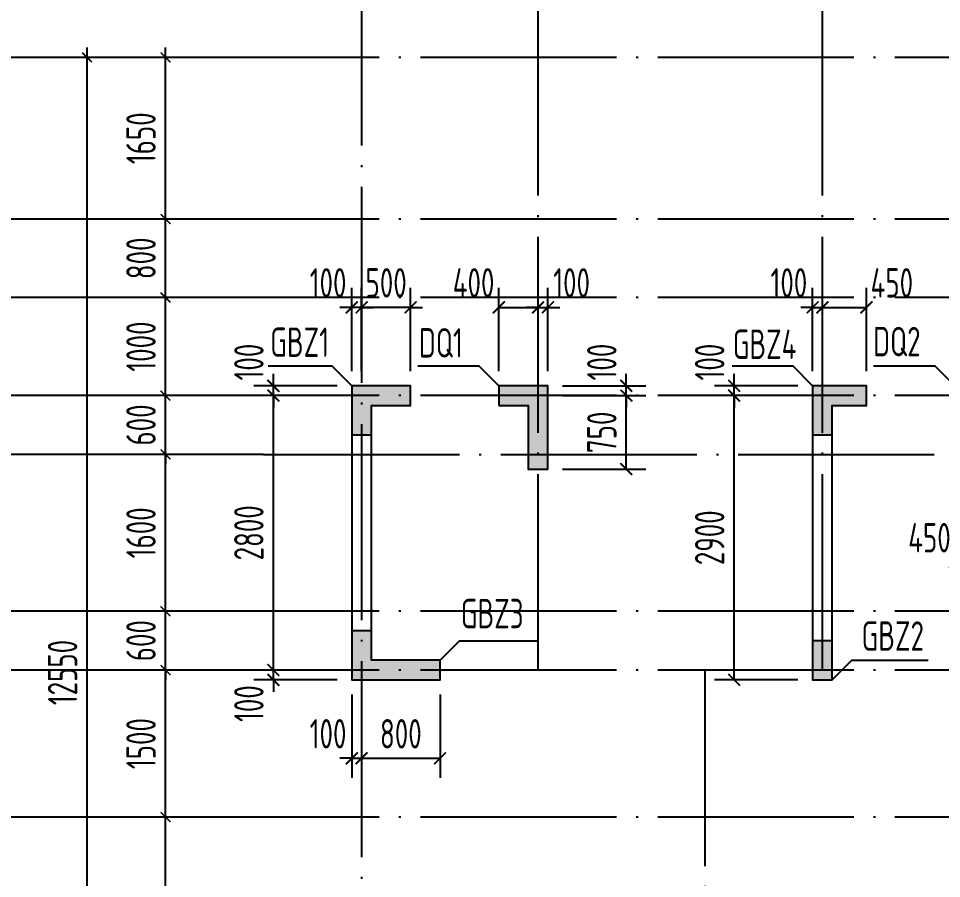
# Model space of a CAD drawing. Extents: x -668857 to 185752, y -270966 to 286822.
# Drawn here: x -320753 to -311338, y 67765 to 76538 of the extents above; entities that cross this region are included whole.
import ezdxf
from ezdxf.enums import TextEntityAlignment as Align

# ---------------------------------------------------------------- set-up
doc = ezdxf.new("R2010")
doc.units = 0
doc.header["$LTSCALE"] = 1000
doc.linetypes.add('DOTE', pattern=[2.42, 2, -0.2, 0.02, -0.2])
doc.layers.get('0').update_dxf_attribs({"linetype": 'CONTINUOUS'})
doc.layers.get('DEFPOINTS').update_dxf_attribs({"linetype": 'CONTINUOUS'})
for name, color, linetype in [('A-AXIS', 1, 'CONTINUOUS'), ('A-DOTE', 10, 'DOTE'), ('S-Q墙实线', 6, 'CONTINUOUS'), ('S-Q墙标注', 3, 'CONTINUOUS'), ('S-X详图填充', 252, 'CONTINUOUS'), ('S-X详图实线', 4, 'CONTINUOUS'), ('S-Y一般标注', 3, 'CONTINUOUS'), ('S-Z柱编号', 6, 'CONTINUOUS')]:
    doc.layers.add(name, color=color, linetype=linetype)
doc.styles.add('TSSD_DIMENSION', font='Tssdeng.shx', dxfattribs={"width": 0.7, "bigfont": 'tssdchn.shx'})
doc.styles.add('TSSD_REIN', font='tssdeng.shx', dxfattribs={"width": 0.7, "height": 300, "bigfont": 'tssdchn.shx'})
doc.styles.add('结构文字', font='zstxt.shx', dxfattribs={"width": 0.7, "bigfont": 'zshz.shx'})
doc.dimstyles.new('STRUCK', dxfattribs={"dimtxt": 400, "dimasz": 121, "dimexe": 200, "dimexo": 150, "dimgap": 115, "dimtad": 1, "dimdec": 0, "dimdsep": 46, "dimtxsty": '结构文字', "dimblk": 'ARCHTICK', "dimcen": 400, "dimclrd": 3, "dimclre": 3, "dimclrt": 7, "dimadec": 0, "dimazin": 0, "dimtfac": 1, "dimtdec": 0, "dimtix": 1, "dimtmove": 2, "dimatfit": 3, "dimldrblk": '_DIMX', "dimfxl": 1, "dimtolj": 1, "dimtzin": 0, "dimarcsym": 0})
doc.dimstyles.new('TSSD_100_100', dxfattribs={"dimtxt": 300, "dimasz": 100, "dimexe": 100, "dimexo": 250, "dimgap": 100, "dimtad": 1, "dimdec": 0, "dimzin": 0, "dimdsep": 46, "dimtxsty": 'TSSD_DIMENSION', "dimblk": 'ARCHTICK', "dimcen": 0, "dimdle": 100, "dimclrt": 7, "dimadec": 0, "dimazin": 0, "dimtfac": 1, "dimtdec": 0, "dimtix": 1, "dimtmove": 2, "dimatfit": 3, "dimldrblk": 'ARCHTICK', "dimfxl": 1, "dimtolj": 1, "dimtzin": 0, "dimarcsym": 0})

# ---------------------------------------------------------------- blocks, each defined once
blk = doc.blocks.new('_ArchTick')
at = {"color": 0, "linetype": 'ByBlock', "const_width": 0.15}
blk.add_lwpolyline([(-0.5, -0.5), (0.5, 0.5)], dxfattribs=at)
blk = doc.blocks.new('*D181')
at = {"layer": 'DEFPOINTS', "color": 0, "transparency": 16777216}
for p in [(2600, 10900), (3600, 10900), (3600, 9400)]:
    blk.add_point(p, dxfattribs=at)
at = {"layer": 'S-Y一般标注', "color": 0, "lineweight": -2, "transparency": 16777216}
for p, q in [((2600, 9300), (2600, 11000)), ((3350, 10900), (2500, 10900)), ((3350, 9400), (2500, 9400))]:
    blk.add_line(p, q, dxfattribs=at)
at = {"layer": 'S-Y一般标注', "color": 0, "lineweight": -2, "transparency": 16777216, "xscale": 100, "yscale": 100, "zscale": 100}
for p, rotation in [((2600, 10900), 90), ((2600, 9400), 270)]:
    blk.add_blockref('_ArchTick', p, dxfattribs=dict(at, rotation=rotation))
at = {"layer": 'S-Y一般标注', "color": 7, "transparency": 16777216, "insert": (2350, 10150), "char_height": 300, "attachment_point": 5, "rotation": 90, "style": 'TSSD_DIMENSION'}
blk.add_mtext('\\A1;1500', dxfattribs=at)
blk = doc.blocks.new('*D182')
at = {"layer": 'DEFPOINTS', "color": 0, "transparency": 16777216}
for p in [(2600, 11500), (3600, 11500), (3600, 10900)]:
    blk.add_point(p, dxfattribs=at)
at = {"layer": 'S-Y一般标注', "color": 0, "lineweight": -2, "transparency": 16777216}
for p, q in [((2600, 11500), (2600, 11600)), ((3350, 11500), (2500, 11500)), ((2600, 10900), (2600, 11500)), ((3350, 10900), (2500, 10900)), ((2600, 10900), (2600, 10800))]:
    blk.add_line(p, q, dxfattribs=at)
at = {"layer": 'S-Y一般标注', "color": 0, "lineweight": -2, "transparency": 16777216, "xscale": 100, "yscale": 100, "zscale": 100}
for p, rotation in [((2600, 11500), 270), ((2600, 10900), 90)]:
    blk.add_blockref('_ArchTick', p, dxfattribs=dict(at, rotation=rotation))
at = {"layer": 'S-Y一般标注', "color": 7, "transparency": 16777216, "insert": (2350, 11200), "char_height": 300, "attachment_point": 5, "rotation": 90, "style": 'TSSD_DIMENSION'}
blk.add_mtext('\\A1;600', dxfattribs=at)
blk = doc.blocks.new('*D183')
at = {"layer": 'DEFPOINTS', "color": 0, "transparency": 16777216}
for p in [(2600, 13100.3), (3600, 13100.3), (3600, 11500)]:
    blk.add_point(p, dxfattribs=at)
at = {"layer": 'S-Y一般标注', "color": 0, "lineweight": -2, "transparency": 16777216}
for p, q in [((2600, 11400), (2600, 13200.3)), ((3350, 13100.3), (2500, 13100.3)), ((3350, 11500), (2500, 11500))]:
    blk.add_line(p, q, dxfattribs=at)
at = {"layer": 'S-Y一般标注', "color": 0, "lineweight": -2, "transparency": 16777216, "xscale": 100, "yscale": 100, "zscale": 100}
for p, rotation in [((2600, 13100.3), 90), ((2600, 11500), 270)]:
    blk.add_blockref('_ArchTick', p, dxfattribs=dict(at, rotation=rotation))
at = {"layer": 'S-Y一般标注', "color": 7, "transparency": 16777216, "insert": (2350, 12300.2), "char_height": 300, "attachment_point": 5, "rotation": 90, "style": 'TSSD_DIMENSION'}
blk.add_mtext('\\A1;1600', dxfattribs=at)
blk = doc.blocks.new('*D184')
at = {"layer": 'DEFPOINTS', "color": 0, "transparency": 16777216}
for p in [(2600, 13700), (3600, 13700), (3600, 13100.3)]:
    blk.add_point(p, dxfattribs=at)
at = {"layer": 'S-Y一般标注', "color": 0, "lineweight": -2, "transparency": 16777216}
for p, q in [((2600, 13700), (2600, 13800)), ((3350, 13700), (2500, 13700)), ((2600, 13100.3), (2600, 13700)), ((3350, 13100.3), (2500, 13100.3)), ((2600, 13100.3), (2600, 13000.3))]:
    blk.add_line(p, q, dxfattribs=at)
at = {"layer": 'S-Y一般标注', "color": 0, "lineweight": -2, "transparency": 16777216, "xscale": 100, "yscale": 100, "zscale": 100}
for p, rotation in [((2600, 13700), 270), ((2600, 13100.3), 90)]:
    blk.add_blockref('_ArchTick', p, dxfattribs=dict(at, rotation=rotation))
at = {"layer": 'S-Y一般标注', "color": 7, "transparency": 16777216, "insert": (2350, 13400.2), "char_height": 300, "attachment_point": 5, "rotation": 90, "style": 'TSSD_DIMENSION'}
blk.add_mtext('\\A1;600', dxfattribs=at)
blk = doc.blocks.new('*D185')
at = {"layer": 'DEFPOINTS', "color": 0, "transparency": 16777216}
for p in [(2600, 14700), (3600, 14700), (3600, 13700)]:
    blk.add_point(p, dxfattribs=at)
at = {"layer": 'S-Y一般标注', "color": 0, "lineweight": -2, "transparency": 16777216}
for p, q in [((2600, 13600), (2600, 14800)), ((3350, 14700), (2500, 14700)), ((3350, 13700), (2500, 13700))]:
    blk.add_line(p, q, dxfattribs=at)
at = {"layer": 'S-Y一般标注', "color": 0, "lineweight": -2, "transparency": 16777216, "xscale": 100, "yscale": 100, "zscale": 100}
for p, rotation in [((2600, 14700), 90), ((2600, 13700), 270)]:
    blk.add_blockref('_ArchTick', p, dxfattribs=dict(at, rotation=rotation))
at = {"layer": 'S-Y一般标注', "color": 7, "transparency": 16777216, "insert": (2350, 14200), "char_height": 300, "attachment_point": 5, "rotation": 90, "style": 'TSSD_DIMENSION'}
blk.add_mtext('\\A1;1000', dxfattribs=at)
blk = doc.blocks.new('*D186')
at = {"layer": 'DEFPOINTS', "color": 0, "transparency": 16777216}
for p in [(1800, 17150), (3600, 17150), (3600, 4600)]:
    blk.add_point(p, dxfattribs=at)
at = {"layer": 'S-Y一般标注', "color": 0, "lineweight": -2, "transparency": 16777216}
for p, q in [((1800, 4500), (1800, 17250)), ((3350, 17150), (1700, 17150)), ((3350, 4600), (1700, 4600))]:
    blk.add_line(p, q, dxfattribs=at)
at = {"layer": 'S-Y一般标注', "color": 0, "lineweight": -2, "transparency": 16777216, "xscale": 100, "yscale": 100, "zscale": 100}
for p, rotation in [((1800, 17150), 90), ((1800, 4600), 270)]:
    blk.add_blockref('_ArchTick', p, dxfattribs=dict(at, rotation=rotation))
at = {"layer": 'S-Y一般标注', "color": 7, "transparency": 16777216, "insert": (1550, 10875), "char_height": 300, "attachment_point": 5, "rotation": 90, "style": 'TSSD_DIMENSION'}
blk.add_mtext('\\A1;12550', dxfattribs=at)
blk = doc.blocks.new('*D187')
at = {"layer": 'DEFPOINTS', "color": 0, "transparency": 16777216}
for p in [(2600, 15500), (3600, 15500), (3600, 14700)]:
    blk.add_point(p, dxfattribs=at)
at = {"layer": 'S-Y一般标注', "color": 0, "lineweight": -2, "transparency": 16777216}
for p, q in [((2600, 14600), (2600, 15600)), ((3350, 15500), (2500, 15500)), ((3350, 14700), (2500, 14700))]:
    blk.add_line(p, q, dxfattribs=at)
at = {"layer": 'S-Y一般标注', "color": 0, "lineweight": -2, "transparency": 16777216, "xscale": 100, "yscale": 100, "zscale": 100}
for p, rotation in [((2600, 15500), 90), ((2600, 14700), 270)]:
    blk.add_blockref('_ArchTick', p, dxfattribs=dict(at, rotation=rotation))
at = {"layer": 'S-Y一般标注', "color": 7, "transparency": 16777216, "insert": (2350, 15100), "char_height": 300, "attachment_point": 5, "rotation": 90, "style": 'TSSD_DIMENSION'}
blk.add_mtext('\\A1;800', dxfattribs=at)
blk = doc.blocks.new('*D189')
at = {"layer": 'DEFPOINTS', "color": 0, "transparency": 16777216}
for p in [(2600, 9400), (3600, 9400), (3600, 6400)]:
    blk.add_point(p, dxfattribs=at)
at = {"layer": 'S-Y一般标注', "color": 0, "lineweight": -2, "transparency": 16777216}
for p, q in [((2600, 6300), (2600, 9500)), ((3350, 9400), (2500, 9400)), ((3350, 6400), (2500, 6400))]:
    blk.add_line(p, q, dxfattribs=at)
at = {"layer": 'S-Y一般标注', "color": 0, "lineweight": -2, "transparency": 16777216, "xscale": 100, "yscale": 100, "zscale": 100}
for p, rotation in [((2600, 9400), 90), ((2600, 6400), 270)]:
    blk.add_blockref('_ArchTick', p, dxfattribs=dict(at, rotation=rotation))
at = {"layer": 'S-Y一般标注', "color": 7, "transparency": 16777216, "insert": (2350, 7900), "char_height": 300, "attachment_point": 5, "rotation": 90, "style": 'TSSD_DIMENSION'}
blk.add_mtext('\\A1;3000', dxfattribs=at)
blk = doc.blocks.new('*D218')
at = {"layer": 'DEFPOINTS', "color": 0, "transparency": 16777216}
for p in [(2600, 17150), (3600, 17150), (3600, 15500)]:
    blk.add_point(p, dxfattribs=at)
at = {"layer": 'S-Y一般标注', "color": 0, "lineweight": -2, "transparency": 16777216}
for p, q in [((2600, 15400), (2600, 17250)), ((3350, 17150), (2500, 17150)), ((3350, 15500), (2500, 15500))]:
    blk.add_line(p, q, dxfattribs=at)
at = {"layer": 'S-Y一般标注', "color": 0, "lineweight": -2, "transparency": 16777216, "xscale": 100, "yscale": 100, "zscale": 100}
for p, rotation in [((2600, 17150), 90), ((2600, 15500), 270)]:
    blk.add_blockref('_ArchTick', p, dxfattribs=dict(at, rotation=rotation))
at = {"layer": 'S-Y一般标注', "color": 7, "transparency": 16777216, "insert": (2350, 16325), "char_height": 300, "attachment_point": 5, "rotation": 90, "style": 'TSSD_DIMENSION'}
blk.add_mtext('\\A1;1650', dxfattribs=at)
blk = doc.blocks.new('*D2996')
at = {"layer": 'DEFPOINTS', "color": 0, "transparency": 16777216}
for p in [(-318153, 69891.2), (-317353, 69891.2), (-317353, 69791.2)]:
    blk.add_point(p, dxfattribs=at)
at = {"layer": 'S-Q墙标注', "color": 3, "lineweight": -2, "transparency": 16777216}
for p, q in [((-318153, 69891.2), (-318153, 70012.2)), ((-317503, 69891.2), (-318353, 69891.2)), ((-318153, 69791.2), (-318153, 69891.2)), ((-317503, 69791.2), (-318353, 69791.2)), ((-318153, 69791.2), (-318153, 69670.2))]:
    blk.add_line(p, q, dxfattribs=at)
at = {"layer": 'S-Q墙标注', "color": 3, "lineweight": -2, "transparency": 16777216, "xscale": 121, "yscale": 121, "zscale": 121}
for p, rotation in [((-318153, 69891.2), 270), ((-318153, 69791.2), 90)]:
    blk.add_blockref('_ArchTick', p, dxfattribs=dict(at, rotation=rotation))
at = {"layer": 'S-Q墙标注', "color": 7, "transparency": 16777216, "insert": (-318403, 69549.3), "char_height": 300, "attachment_point": 5, "rotation": 90, "style": 'TSSD_REIN'}
blk.add_mtext('\\A1;100', dxfattribs=at)
blk = doc.blocks.new('_DIMX')
blk.add_line((-150, 0), (150, 0))
at = {"const_width": 50}
blk.add_lwpolyline([(-70, -70), (70, 70)], dxfattribs=at)
blk = doc.blocks.new('*D2997')
at = {"layer": 'DEFPOINTS', "color": 0, "transparency": 16777216}
for p in [(-318153, 72691.2), (-317353, 72691.2), (-317353, 69891.2)]:
    blk.add_point(p, dxfattribs=at)
at = {"layer": 'S-Q墙标注', "color": 3, "lineweight": -2, "transparency": 16777216}
for p, q in [((-317503, 72691.2), (-318353, 72691.2)), ((-318153, 69891.2), (-318153, 72691.2)), ((-317503, 69891.2), (-318353, 69891.2))]:
    blk.add_line(p, q, dxfattribs=at)
at = {"layer": 'S-Q墙标注', "color": 3, "lineweight": -2, "transparency": 16777216, "xscale": 121, "yscale": 121, "zscale": 121}
for p, rotation in [((-318153, 72691.2), 90), ((-318153, 69891.2), 270)]:
    blk.add_blockref('_ArchTick', p, dxfattribs=dict(at, rotation=rotation))
at = {"layer": 'S-Q墙标注', "color": 7, "transparency": 16777216, "insert": (-318403, 71291.2), "char_height": 300, "attachment_point": 5, "rotation": 90, "style": 'TSSD_REIN'}
blk.add_mtext('\\A1;2800', dxfattribs=at)
blk = doc.blocks.new('*D2998')
at = {"layer": 'DEFPOINTS', "color": 0, "transparency": 16777216}
for p in [(-318153, 72791.2), (-317353, 72791.2), (-317353, 72691.2)]:
    blk.add_point(p, dxfattribs=at)
at = {"layer": 'S-Q墙标注', "color": 3, "lineweight": -2, "transparency": 16777216}
for p, q in [((-318153, 72791.2), (-318153, 72912.2)), ((-317503, 72791.2), (-318353, 72791.2)), ((-318153, 72691.2), (-318153, 72791.2)), ((-317503, 72691.2), (-318353, 72691.2)), ((-318153, 72691.2), (-318153, 72570.2))]:
    blk.add_line(p, q, dxfattribs=at)
at = {"layer": 'S-Q墙标注', "color": 3, "lineweight": -2, "transparency": 16777216, "xscale": 121, "yscale": 121, "zscale": 121}
for p, rotation in [((-318153, 72791.2), 270), ((-318153, 72691.2), 90)]:
    blk.add_blockref('_ArchTick', p, dxfattribs=dict(at, rotation=rotation))
at = {"layer": 'S-Q墙标注', "color": 7, "transparency": 16777216, "insert": (-318403, 73033.1), "char_height": 300, "attachment_point": 5, "rotation": 90, "style": 'TSSD_REIN'}
blk.add_mtext('\\A1;100', dxfattribs=at)
blk = doc.blocks.new('*D2999')
at = {"layer": 'DEFPOINTS', "color": 0, "transparency": 16777216}
for p in [(-317353, 69791.2), (-317253, 69791.2), (-317253, 68991.2)]:
    blk.add_point(p, dxfattribs=at)
at = {"layer": 'S-Q墙标注', "color": 3, "lineweight": -2, "transparency": 16777216}
for p, q in [((-317353, 69641.2), (-317353, 68791.2)), ((-317253, 69641.2), (-317253, 68791.2)), ((-317353, 68991.2), (-317474, 68991.2)), ((-317353, 68991.2), (-317253, 68991.2)), ((-317253, 68991.2), (-317132, 68991.2))]:
    blk.add_line(p, q, dxfattribs=at)
at = {"layer": 'S-Q墙标注', "color": 3, "lineweight": -2, "transparency": 16777216, "xscale": 121, "yscale": 121, "zscale": 121}
blk.add_blockref('_ArchTick', (-317353, 68991.2), dxfattribs=at)
at = {"layer": 'S-Q墙标注', "color": 3, "lineweight": -2, "transparency": 16777216, "xscale": 121, "yscale": 121, "zscale": 121, "rotation": 180}
blk.add_blockref('_ArchTick', (-317253, 68991.2), dxfattribs=at)
at = {"layer": 'S-Q墙标注', "color": 7, "transparency": 16777216, "insert": (-317595, 69241.2), "char_height": 300, "attachment_point": 5, "style": 'TSSD_REIN'}
blk.add_mtext('\\A1;100', dxfattribs=at)
blk = doc.blocks.new('*D3000')
at = {"layer": 'DEFPOINTS', "color": 0, "transparency": 16777216}
for p in [(-317253, 69791.2), (-316453, 69791.2), (-316453, 68991.2)]:
    blk.add_point(p, dxfattribs=at)
at = {"layer": 'S-Q墙标注', "color": 3, "lineweight": -2, "transparency": 16777216}
for p, q in [((-317253, 69641.2), (-317253, 68791.2)), ((-316453, 69641.2), (-316453, 68791.2)), ((-317253, 68991.2), (-316453, 68991.2))]:
    blk.add_line(p, q, dxfattribs=at)
at = {"layer": 'S-Q墙标注', "color": 3, "lineweight": -2, "transparency": 16777216, "xscale": 121, "yscale": 121, "zscale": 121, "rotation": 180}
blk.add_blockref('_ArchTick', (-317253, 68991.2), dxfattribs=at)
at = {"layer": 'S-Q墙标注', "color": 3, "lineweight": -2, "transparency": 16777216, "xscale": 121, "yscale": 121, "zscale": 121}
blk.add_blockref('_ArchTick', (-316453, 68991.2), dxfattribs=at)
at = {"layer": 'S-Q墙标注', "color": 7, "transparency": 16777216, "insert": (-316853, 69241.2), "char_height": 300, "attachment_point": 5, "style": 'TSSD_REIN'}
blk.add_mtext('\\A1;800', dxfattribs=at)
blk = doc.blocks.new('*D3003')
at = {"layer": 'DEFPOINTS', "color": 0, "transparency": 16777216}
for p in [(-317253, 73591.2), (-317253, 72791.2), (-316753, 72791.2)]:
    blk.add_point(p, dxfattribs=at)
at = {"layer": 'S-Q墙标注', "color": 3, "lineweight": -2, "transparency": 16777216}
for p, q in [((-317253, 72941.2), (-317253, 73791.2)), ((-316753, 72941.2), (-316753, 73791.2)), ((-317253, 73591.2), (-317374, 73591.2)), ((-316753, 73591.2), (-317253, 73591.2)), ((-316753, 73591.2), (-316632, 73591.2))]:
    blk.add_line(p, q, dxfattribs=at)
at = {"layer": 'S-Q墙标注', "color": 3, "lineweight": -2, "transparency": 16777216, "xscale": 121, "yscale": 121, "zscale": 121}
blk.add_blockref('_ArchTick', (-317253, 73591.2), dxfattribs=at)
at = {"layer": 'S-Q墙标注', "color": 3, "lineweight": -2, "transparency": 16777216, "xscale": 121, "yscale": 121, "zscale": 121, "rotation": 180}
blk.add_blockref('_ArchTick', (-316753, 73591.2), dxfattribs=at)
at = {"layer": 'S-Q墙标注', "color": 7, "transparency": 16777216, "insert": (-317003, 73841.2), "char_height": 300, "attachment_point": 5, "style": 'TSSD_REIN'}
blk.add_mtext('\\A1;500', dxfattribs=at)
blk = doc.blocks.new('*D3004')
at = {"layer": 'DEFPOINTS', "color": 0, "transparency": 16777216}
for p in [(-317353, 73591.2), (-317353, 72791.2), (-317253, 72791.2)]:
    blk.add_point(p, dxfattribs=at)
at = {"layer": 'S-Q墙标注', "color": 3, "lineweight": -2, "transparency": 16777216}
for p, q in [((-317353, 72941.2), (-317353, 73791.2)), ((-317253, 72941.2), (-317253, 73791.2)), ((-317353, 73591.2), (-317474, 73591.2)), ((-317253, 73591.2), (-317353, 73591.2)), ((-317253, 73591.2), (-317132, 73591.2))]:
    blk.add_line(p, q, dxfattribs=at)
at = {"layer": 'S-Q墙标注', "color": 3, "lineweight": -2, "transparency": 16777216, "xscale": 121, "yscale": 121, "zscale": 121}
blk.add_blockref('_ArchTick', (-317353, 73591.2), dxfattribs=at)
at = {"layer": 'S-Q墙标注', "color": 3, "lineweight": -2, "transparency": 16777216, "xscale": 121, "yscale": 121, "zscale": 121, "rotation": 180}
blk.add_blockref('_ArchTick', (-317253, 73591.2), dxfattribs=at)
at = {"layer": 'S-Q墙标注', "color": 7, "transparency": 16777216, "insert": (-317595, 73841.2), "char_height": 300, "attachment_point": 5, "style": 'TSSD_REIN'}
blk.add_mtext('\\A1;100', dxfattribs=at)
blk = doc.blocks.new('*D3015')
at = {"layer": 'DEFPOINTS', "color": 0, "transparency": 16777216}
for p in [(-315353, 72691.2), (-314553, 72691.2), (-315353, 71941.2)]:
    blk.add_point(p, dxfattribs=at)
at = {"layer": 'S-Q墙标注', "color": 3, "lineweight": -2, "transparency": 16777216}
for p, q in [((-315203, 72691.2), (-314353, 72691.2)), ((-314553, 71941.2), (-314553, 72691.2)), ((-315203, 71941.2), (-314353, 71941.2))]:
    blk.add_line(p, q, dxfattribs=at)
at = {"layer": 'S-Q墙标注', "color": 3, "lineweight": -2, "transparency": 16777216, "xscale": 121, "yscale": 121, "zscale": 121}
for p, rotation in [((-314553, 72691.2), 90), ((-314553, 71941.2), 270)]:
    blk.add_blockref('_ArchTick', p, dxfattribs=dict(at, rotation=rotation))
at = {"layer": 'S-Q墙标注', "color": 7, "transparency": 16777216, "insert": (-314803, 72316.2), "char_height": 300, "attachment_point": 5, "rotation": 90, "style": 'TSSD_REIN'}
blk.add_mtext('\\A1;750', dxfattribs=at)
blk = doc.blocks.new('*D3016')
at = {"layer": 'DEFPOINTS', "color": 0, "transparency": 16777216}
for p in [(-315353, 72791.2), (-314553, 72791.2), (-315353, 72691.2)]:
    blk.add_point(p, dxfattribs=at)
at = {"layer": 'S-Q墙标注', "color": 3, "lineweight": -2, "transparency": 16777216}
for p, q in [((-314553, 72791.2), (-314553, 72912.2)), ((-315203, 72791.2), (-314353, 72791.2)), ((-314553, 72691.2), (-314553, 72791.2)), ((-315203, 72691.2), (-314353, 72691.2)), ((-314553, 72691.2), (-314553, 72570.2))]:
    blk.add_line(p, q, dxfattribs=at)
at = {"layer": 'S-Q墙标注', "color": 3, "lineweight": -2, "transparency": 16777216, "xscale": 121, "yscale": 121, "zscale": 121}
for p, rotation in [((-314553, 72791.2), 270), ((-314553, 72691.2), 90)]:
    blk.add_blockref('_ArchTick', p, dxfattribs=dict(at, rotation=rotation))
at = {"layer": 'S-Q墙标注', "color": 7, "transparency": 16777216, "insert": (-314803, 73033.1), "char_height": 300, "attachment_point": 5, "rotation": 90, "style": 'TSSD_REIN'}
blk.add_mtext('\\A1;100', dxfattribs=at)
blk = doc.blocks.new('*D3017')
at = {"layer": 'DEFPOINTS', "color": 0, "transparency": 16777216}
for p in [(-315453, 73591.2), (-315852.9, 72791.2), (-315453, 72791.2)]:
    blk.add_point(p, dxfattribs=at)
at = {"layer": 'S-Q墙标注', "color": 3, "lineweight": -2, "transparency": 16777216}
for p, q in [((-315852.9, 72941.2), (-315852.9, 73791.2)), ((-315453, 72941.2), (-315453, 73791.2)), ((-315852.9, 73591.2), (-315453, 73591.2))]:
    blk.add_line(p, q, dxfattribs=at)
at = {"layer": 'S-Q墙标注', "color": 3, "lineweight": -2, "transparency": 16777216, "xscale": 121, "yscale": 121, "zscale": 121, "rotation": 180}
blk.add_blockref('_ArchTick', (-315852.9, 73591.2), dxfattribs=at)
at = {"layer": 'S-Q墙标注', "color": 3, "lineweight": -2, "transparency": 16777216, "xscale": 121, "yscale": 121, "zscale": 121}
blk.add_blockref('_ArchTick', (-315453, 73591.2), dxfattribs=at)
at = {"layer": 'S-Q墙标注', "color": 7, "transparency": 16777216, "insert": (-316111, 73841.2), "char_height": 300, "attachment_point": 5, "style": 'TSSD_REIN'}
blk.add_mtext('\\A1;400', dxfattribs=at)
blk = doc.blocks.new('*D3018')
at = {"layer": 'DEFPOINTS', "color": 0, "transparency": 16777216}
for p in [(-315353, 73591.2), (-315453, 72791.2), (-315353, 72791.2)]:
    blk.add_point(p, dxfattribs=at)
at = {"layer": 'S-Q墙标注', "color": 3, "lineweight": -2, "transparency": 16777216}
for p, q in [((-315453, 72941.2), (-315453, 73791.2)), ((-315353, 72941.2), (-315353, 73791.2)), ((-315453, 73591.2), (-315574, 73591.2)), ((-315453, 73591.2), (-315353, 73591.2)), ((-315353, 73591.2), (-315232, 73591.2))]:
    blk.add_line(p, q, dxfattribs=at)
at = {"layer": 'S-Q墙标注', "color": 3, "lineweight": -2, "transparency": 16777216, "xscale": 121, "yscale": 121, "zscale": 121}
blk.add_blockref('_ArchTick', (-315453, 73591.2), dxfattribs=at)
at = {"layer": 'S-Q墙标注', "color": 3, "lineweight": -2, "transparency": 16777216, "xscale": 121, "yscale": 121, "zscale": 121, "rotation": 180}
blk.add_blockref('_ArchTick', (-315353, 73591.2), dxfattribs=at)
at = {"layer": 'S-Q墙标注', "color": 7, "transparency": 16777216, "insert": (-315111.1, 73841.2), "char_height": 300, "attachment_point": 5, "style": 'TSSD_REIN'}
blk.add_mtext('\\A1;100', dxfattribs=at)
blk = doc.blocks.new('*D3019')
at = {"layer": 'DEFPOINTS', "color": 0, "transparency": 16777216}
for p in [(-313453, 72691.2), (-312653, 72691.2), (-312653, 69791.2)]:
    blk.add_point(p, dxfattribs=at)
at = {"layer": 'S-Q墙标注', "color": 3, "lineweight": -2, "transparency": 16777216}
for p, q in [((-312803, 72691.2), (-313653, 72691.2)), ((-313453, 69791.2), (-313453, 72691.2)), ((-312803, 69791.2), (-313653, 69791.2))]:
    blk.add_line(p, q, dxfattribs=at)
at = {"layer": 'S-Q墙标注', "color": 3, "lineweight": -2, "transparency": 16777216, "xscale": 121, "yscale": 121, "zscale": 121}
for p, rotation in [((-313453, 72691.2), 90), ((-313453, 69791.2), 270)]:
    blk.add_blockref('_ArchTick', p, dxfattribs=dict(at, rotation=rotation))
at = {"layer": 'S-Q墙标注', "color": 7, "transparency": 16777216, "insert": (-313703, 71241.2), "char_height": 300, "attachment_point": 5, "rotation": 90, "style": 'TSSD_REIN'}
blk.add_mtext('\\A1;2900', dxfattribs=at)
blk = doc.blocks.new('*D3020')
at = {"layer": 'DEFPOINTS', "color": 0, "transparency": 16777216}
for p in [(-313453, 72791.2), (-312653, 72791.2), (-312653, 72691.2)]:
    blk.add_point(p, dxfattribs=at)
at = {"layer": 'S-Q墙标注', "color": 3, "lineweight": -2, "transparency": 16777216}
for p, q in [((-313453, 72791.2), (-313453, 72912.2)), ((-312803, 72791.2), (-313653, 72791.2)), ((-313453, 72691.2), (-313453, 72791.2)), ((-312803, 72691.2), (-313653, 72691.2)), ((-313453, 72691.2), (-313453, 72570.2))]:
    blk.add_line(p, q, dxfattribs=at)
at = {"layer": 'S-Q墙标注', "color": 3, "lineweight": -2, "transparency": 16777216, "xscale": 121, "yscale": 121, "zscale": 121}
for p, rotation in [((-313453, 72791.2), 270), ((-313453, 72691.2), 90)]:
    blk.add_blockref('_ArchTick', p, dxfattribs=dict(at, rotation=rotation))
at = {"layer": 'S-Q墙标注', "color": 7, "transparency": 16777216, "insert": (-313703, 73033.1), "char_height": 300, "attachment_point": 5, "rotation": 90, "style": 'TSSD_REIN'}
blk.add_mtext('\\A1;100', dxfattribs=at)
blk = doc.blocks.new('*D3021')
at = {"layer": 'DEFPOINTS', "color": 0, "transparency": 16777216}
for p in [(-312553, 73591.2), (-312653, 72791.2), (-312553, 72791.2)]:
    blk.add_point(p, dxfattribs=at)
at = {"layer": 'S-Q墙标注', "color": 3, "lineweight": -2, "transparency": 16777216}
for p, q in [((-312653, 72941.2), (-312653, 73791.2)), ((-312553, 72941.2), (-312553, 73791.2)), ((-312653, 73591.2), (-312774, 73591.2)), ((-312653, 73591.2), (-312553, 73591.2)), ((-312553, 73591.2), (-312432, 73591.2))]:
    blk.add_line(p, q, dxfattribs=at)
at = {"layer": 'S-Q墙标注', "color": 3, "lineweight": -2, "transparency": 16777216, "xscale": 121, "yscale": 121, "zscale": 121}
blk.add_blockref('_ArchTick', (-312653, 73591.2), dxfattribs=at)
at = {"layer": 'S-Q墙标注', "color": 3, "lineweight": -2, "transparency": 16777216, "xscale": 121, "yscale": 121, "zscale": 121, "rotation": 180}
blk.add_blockref('_ArchTick', (-312553, 73591.2), dxfattribs=at)
at = {"layer": 'S-Q墙标注', "color": 7, "transparency": 16777216, "insert": (-312894.9, 73841.2), "char_height": 300, "attachment_point": 5, "style": 'TSSD_REIN'}
blk.add_mtext('\\A1;100', dxfattribs=at)
blk = doc.blocks.new('*D3022')
at = {"layer": 'DEFPOINTS', "color": 0, "transparency": 16777216}
for p in [(-312103, 73591.2), (-312553, 72791.2), (-312103, 72791.2)]:
    blk.add_point(p, dxfattribs=at)
at = {"layer": 'S-Q墙标注', "color": 3, "lineweight": -2, "transparency": 16777216}
for p, q in [((-312553, 72941.2), (-312553, 73791.2)), ((-312103, 72941.2), (-312103, 73791.2)), ((-312553, 73591.2), (-312103, 73591.2))]:
    blk.add_line(p, q, dxfattribs=at)
at = {"layer": 'S-Q墙标注', "color": 3, "lineweight": -2, "transparency": 16777216, "xscale": 121, "yscale": 121, "zscale": 121, "rotation": 180}
blk.add_blockref('_ArchTick', (-312553, 73591.2), dxfattribs=at)
at = {"layer": 'S-Q墙标注', "color": 3, "lineweight": -2, "transparency": 16777216, "xscale": 121, "yscale": 121, "zscale": 121}
blk.add_blockref('_ArchTick', (-312103, 73591.2), dxfattribs=at)
at = {"layer": 'S-Q墙标注', "color": 7, "transparency": 16777216, "insert": (-311844.9, 73841.2), "char_height": 300, "attachment_point": 5, "style": 'TSSD_REIN'}
blk.add_mtext('\\A1;450', dxfattribs=at)
blk = doc.blocks.new('*D3025')
at = {"layer": 'DEFPOINTS', "color": 0, "transparency": 16777216}
for p in [(-311202.9, 71791.2), (-310753, 71791.2), (-310753, 70991.2)]:
    blk.add_point(p, dxfattribs=at)
at = {"layer": 'S-Q墙标注', "color": 3, "lineweight": -2, "transparency": 16777216}
for p, q in [((-311202.9, 71641.2), (-311202.9, 70791.2)), ((-310753, 71641.2), (-310753, 70791.2)), ((-311202.9, 70991.2), (-310753, 70991.2))]:
    blk.add_line(p, q, dxfattribs=at)
at = {"layer": 'S-Q墙标注', "color": 3, "lineweight": -2, "transparency": 16777216, "xscale": 121, "yscale": 121, "zscale": 121, "rotation": 180}
blk.add_blockref('_ArchTick', (-311202.9, 70991.2), dxfattribs=at)
at = {"layer": 'S-Q墙标注', "color": 3, "lineweight": -2, "transparency": 16777216, "xscale": 121, "yscale": 121, "zscale": 121}
blk.add_blockref('_ArchTick', (-310753, 70991.2), dxfattribs=at)
at = {"layer": 'S-Q墙标注', "color": 7, "transparency": 16777216, "insert": (-311461, 71241.2), "char_height": 300, "attachment_point": 5, "style": 'TSSD_REIN'}
blk.add_mtext('\\A1;450', dxfattribs=at)
blk = doc.blocks.new('20210726.16395156')
at = {"layer": 'A-AXIS'}
for p, q in [((3600, 17150), (800, 17150)), ((3600, 15500), (800, 15500)), ((3600, 14700), (800, 14700)), ((3600, 13700), (800, 13700)), ((3600, 13100.3), (800, 13100.3)), ((3600, 11500), (800, 11500)), ((3600, 10900), (800, 10900)), ((3600, 9400), (800, 9400))]:
    blk.add_line(p, q, dxfattribs=at)
at = {"layer": 'A-DOTE'}
for p, q in [((4600, 18249.9), (4600, 3600)), ((6400, 10900), (6400, 18249.9)), ((9300, 10900), (9300, 18249.9)), ((55600, 17150), (3600, 17150)), ((55600, 15500), (3600, 15500)), ((55600, 14700), (3600, 14700)), ((55600, 13700), (3600, 13700)), ((3600, 13100.3), (55600, 13100.3)), ((55600, 11500), (3600, 11500)), ((55600, 10900), (3600, 10900)), ((8100, 10900), (8100, 3600)), ((55600, 9400), (3600, 9400))]:
    blk.add_line(p, q, dxfattribs=at)
at = {"layer": 'S-Y一般标注'}
for base, p1, p2, picture, middle in [((1800, 17150), (3600, 4600), (3600, 17150), '*D186', (1550, 10875)), ((2600, 17150), (3600, 15500), (3600, 17150), '*D218', (2350, 16325)), ((2600, 15500), (3600, 14700), (3600, 15500), '*D187', (2350, 15100)), ((2600, 14700), (3600, 13700), (3600, 14700), '*D185', (2350, 14200)), ((2600, 13700), (3600, 13100.3), (3600, 13700), '*D184', (2350, 13400.2)), ((2600, 13100.3), (3600, 11500), (3600, 13100.3), '*D183', (2350, 12300.2)), ((2600, 11500), (3600, 10900), (3600, 11500), '*D182', (2350, 11200)), ((2600, 10900), (3600, 9400), (3600, 10900), '*D181', (2350, 10150)), ((2600, 9400), (3600, 6400), (3600, 9400), '*D189', (2350, 7900))]:
    dim = blk.add_linear_dim(base=base, p1=p1, p2=p2, angle=90, dimstyle='TSSD_100_100', dxfattribs=at)
    dim.commit()
    dim.dimension.update_dxf_attribs({"geometry": picture, "text_midpoint": middle})

msp = doc.modelspace()

# ---------------------------------------------------------------- hatches: boundary and pattern name
at = {"layer": 'S-X详图填充'}
h = msp.add_hatch(color=256, dxfattribs=at)
h.dxf.hatch_style = 1
h.paths.add_polyline_path([(-317353.03, 72291.2), (-317153.03, 72291.2), (-317153.03, 72591.2), (-316753.03, 72591.2), (-316753.03, 72791.2), (-317353.03, 72791.2)])
h = msp.add_hatch(color=256, dxfattribs=at)
h.dxf.hatch_style = 1
h.paths.add_polyline_path([(-315852.93, 72591.2), (-315553.02, 72591.2), (-315553.02, 71941.23), (-315353.02, 71941.23), (-315353.02, 72791.2), (-315852.93, 72791.2)])
h = msp.add_hatch(color=256, dxfattribs=at)
h.dxf.hatch_style = 1
h.paths.add_polyline_path([(-312653.02, 72291.2), (-312453.02, 72291.2), (-312453.02, 72591.2), (-312103.02, 72591.2), (-312103.02, 72791.2), (-312653.02, 72791.2)])
h = msp.add_hatch(color=256, dxfattribs=at)
h.dxf.hatch_style = 1
h.paths.add_polyline_path([(-317153.03, 70291.2), (-317353.03, 70291.2), (-317353.03, 69791.2), (-316453.02, 69791.2), (-316453.02, 69991.2), (-317153.03, 69991.2)])
h = msp.add_hatch(color=256, dxfattribs=at)
h.dxf.hatch_style = 1
h.paths.add_polyline_path([(-312453.02, 70191.2), (-312653.02, 70191.2), (-312653.02, 69791.2), (-312453.02, 69791.2)])

# ---------------------------------------------------------------- linework, layer by layer
at = {"layer": 'S-Q墙实线'}
for points in [[(-317153.03, 72591.2), (-316753.03, 72591.2), (-316753.03, 72791.2), (-317353.03, 72791.2), (-317353.03, 69791.2), (-316453.02, 69791.2), (-316453.02, 69991.2), (-317153.03, 69991.2)], [(-315852.93, 72591.2), (-315553.02, 72591.2), (-315553.02, 71941.23), (-315353.02, 71941.23), (-315353.02, 72791.2), (-315852.93, 72791.2)], [(-312453.02, 72591.2), (-312103.02, 72591.2), (-312103.02, 72791.2), (-312653.02, 72791.2), (-312653.02, 69791.2), (-312453.02, 69791.2)]]:
    msp.add_lwpolyline(points, close=True, dxfattribs=at)
at = {"layer": 'S-X详图实线'}
for points in [[(-317353.03, 72291.2), (-317153.03, 72291.2), (-317153.03, 72591.2), (-316753.03, 72591.2), (-316753.03, 72791.2), (-317353.03, 72791.2), (-317353.03, 72291.2)], [(-315852.93, 72591.2), (-315553.02, 72591.2), (-315553.02, 71941.23), (-315353.02, 71941.23), (-315353.02, 72791.2), (-315852.93, 72791.2), (-315852.93, 72591.2)], [(-312653.02, 72291.2), (-312453.02, 72291.2), (-312453.02, 72591.2), (-312103.02, 72591.2), (-312103.02, 72791.2), (-312653.02, 72791.2), (-312653.02, 72291.2)], [(-317153.03, 70291.2), (-317353.03, 70291.2), (-317353.03, 69791.2), (-316453.02, 69791.2), (-316453.02, 69991.2), (-317153.03, 69991.2), (-317153.03, 70291.2)], [(-312453.02, 70191.2), (-312653.02, 70191.2), (-312653.02, 69791.2), (-312453.02, 69791.2), (-312453.02, 70191.2)]]:
    msp.add_lwpolyline(points, close=True, dxfattribs=at)
at = {"layer": 'S-Z柱编号', "color": 7}
for points in [[(-317353.03, 72791.2), (-317553.03, 72991.2), (-318204.6, 72991.2)], [(-315852.93, 72791.2), (-316052.93, 72991.2), (-316680.41, 72991.2)], [(-312653.02, 72791.2), (-312853.02, 72991.2), (-313473.1, 72991.2)], [(-311202.94, 72791.2), (-311402.94, 72991.2), (-312031.36, 72991.2)], [(-316453.02, 69991.2), (-316253.02, 70191.2), (-315453.24, 70191.2)], [(-312453.02, 69791.2), (-312253.02, 69991.2), (-311473.1, 69991.2)]]:
    msp.add_lwpolyline(points, dxfattribs=at)

# ---------------------------------------------------------------- block references
at = {"layer": 'A-DOTE'}
msp.add_blockref('20210726.16395156', (-321853.03, 58991.15), dxfattribs=at)

# ---------------------------------------------------------------- texts
at = {"layer": 'S-Z柱编号', "color": 7, "style": 'TSSD_REIN', "width": 0.7}
for s, p in [('GBZ1', (-318184.8, 72995.68)), ('DQ1', (-316668.65, 72989.48)), ('GBZ4', (-313467.69, 72974.89)), ('DQ2', (-312036.2, 73002)), ('GBZ3', (-316241.2, 70227.45)), ('GBZ2', (-312153.02, 69998.38))]:
    msp.add_text(s, height=300, dxfattribs=at).set_placement(p, align=Align.BOTTOM_LEFT)

# ---------------------------------------------------------------- dimensions: what is measured, and where the dimension line sits
at = {"layer": 'S-Q墙标注'}
for base, p1, p2, angle, picture, middle in [((-317353.04, 73591.2), (-317253.03, 72791.2), (-317353.04, 72791.2), 180, '*D3004', (-317594.96, 73841.2)), ((-318153.03, 72791.2), (-317353.03, 72691.2), (-317353.03, 72791.2), 90, '*D2998', (-318403.03, 73033.12)), ((-314553.02, 72791.2), (-315353.02, 72691.2), (-315353.02, 72791.2), 90, '*D3016', (-314803.02, 73033.12)), ((-313453.02, 72791.2), (-312653.02, 72691.2), (-312653.02, 72791.2), 90, '*D3020', (-313703.02, 73033.12)), ((-318153.03, 69891.2), (-317353.03, 69791.2), (-317353.03, 69891.2), 90, '*D2996', (-318403.03, 69549.28))]:
    dim = msp.add_linear_dim(base=base, p1=p1, p2=p2, angle=angle, dimstyle='STRUCK', override={"dimtxt": 300, "dimgap": 100, "dimtxsty": 'TSSD_REIN'}, dxfattribs=at)
    dim.commit()
    dim.dimension.update_dxf_attribs({"geometry": picture, "text_midpoint": middle, "dimtype": 160})
for base, p1, p2, angle, picture, middle in [((-317253.03, 73591.2), (-316753.03, 72791.2), (-317253.03, 72791.2), 180, '*D3003', (-317003.03, 73841.2)), ((-318153.03, 72691.2), (-317353.03, 69891.2), (-317353.03, 72691.2), 90, '*D2997', (-318403.03, 71291.2)), ((-314553.02, 72691.2), (-315353.02, 71941.23), (-315353.02, 72691.2), 90, '*D3015', (-314803.02, 72316.21)), ((-313453.02, 72691.2), (-312653.02, 69791.2), (-312653.02, 72691.2), 90, '*D3019', (-313703.02, 71241.2))]:
    dim = msp.add_linear_dim(base=base, p1=p1, p2=p2, angle=angle, dimstyle='STRUCK', override={"dimtxt": 300, "dimgap": 100, "dimtxsty": 'TSSD_REIN'}, dxfattribs=at)
    dim.commit()
    dim.dimension.update_dxf_attribs({"geometry": picture, "text_midpoint": middle})
for base, p1, p2, picture, middle in [((-315453.03, 73591.2), (-315852.93, 72791.2), (-315453.03, 72791.2), '*D3017', (-316111.01, 73841.2)), ((-315353.02, 73591.2), (-315453.03, 72791.2), (-315353.02, 72791.2), '*D3018', (-315111.09, 73841.2)), ((-312553.03, 73591.2), (-312653.02, 72791.2), (-312553.03, 72791.2), '*D3021', (-312894.94, 73841.2)), ((-312103.02, 73591.2), (-312553.03, 72791.2), (-312103.02, 72791.2), '*D3022', (-311844.94, 73841.2)), ((-310753.03, 70991.2), (-311202.94, 71791.2), (-310753.03, 71791.2), '*D3025', (-311461.01, 71241.2)), ((-317253.03, 68991.2), (-317353.03, 69791.2), (-317253.03, 69791.2), '*D2999', (-317594.95, 69241.2))]:
    dim = msp.add_linear_dim(base=base, p1=p1, p2=p2, dimstyle='STRUCK', override={"dimtxt": 300, "dimgap": 100, "dimtxsty": 'TSSD_REIN'}, dxfattribs=at)
    dim.commit()
    dim.dimension.update_dxf_attribs({"geometry": picture, "text_midpoint": middle, "dimtype": 160})
dim = msp.add_linear_dim(base=(-316453.02, 68991.2), p1=(-317253.03, 69791.2), p2=(-316453.02, 69791.2), dimstyle='STRUCK', override={"dimtxt": 300, "dimgap": 100, "dimtxsty": 'TSSD_REIN'}, dxfattribs=at)
dim.commit()
dim.dimension.update_dxf_attribs({"geometry": '*D3000', "text_midpoint": (-316853.03, 69241.2)})

doc.saveas('drawing.dxf')
